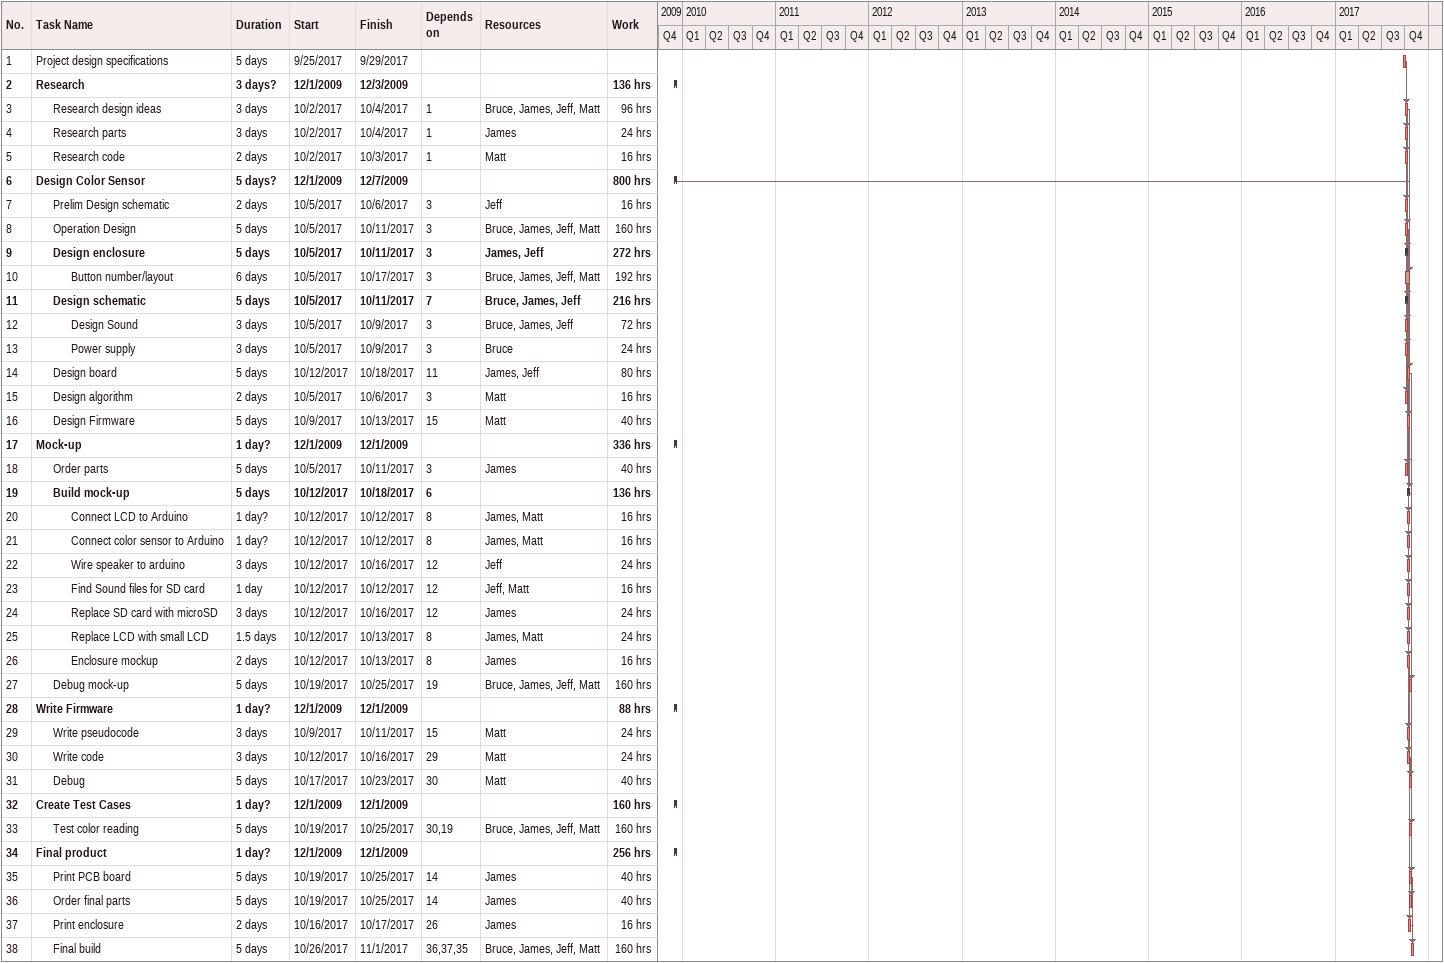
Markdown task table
| ID | Level | Task | Duration | Start | Finish | Predecessors | Resources | Work (h) |
|---|---|---|---|---|---|---|---|---|
| 1 | 1 | Project design specifications | 5d | 2017-09-25 | 2017-09-29 |  |  |  |
| 2 | 1 | **Research** | 3d? | 2009-12-01 | 2009-12-03 |  |  | 136 |
| 3 | 2 | Research design ideas | 3d | 2017-10-02 | 2017-10-04 | 1 | Bruce, James, Jeff, Matt | 96 |
| 4 | 2 | Research parts | 3d | 2017-10-02 | 2017-10-04 | 1 | James | 24 |
| 5 | 2 | Research code | 2d | 2017-10-02 | 2017-10-03 | 1 | Matt | 16 |
| 6 | 1 | **Design Color Sensor** | 5d? | 2009-12-01 | 2009-12-07 |  |  | 800 |
| 7 | 2 | Prelim Design schematic | 2d | 2017-10-05 | 2017-10-06 | 3 | Jeff | 16 |
| 8 | 2 | Operation Design | 5d | 2017-10-05 | 2017-10-11 | 3 | Bruce, James, Jeff, Matt | 160 |
| 9 | 2 | **Design enclosure** | 5d | 2017-10-05 | 2017-10-11 | 3 | James, Jeff | 272 |
| 10 | 3 | Button number/layout | 6d | 2017-10-05 | 2017-10-17 | 3 | Bruce, James, Jeff, Matt | 192 |
| 11 | 2 | **Design schematic** | 5d | 2017-10-05 | 2017-10-11 | 7 | Bruce, James, Jeff | 216 |
| 12 | 3 | Design Sound | 3d | 2017-10-05 | 2017-10-09 | 3 | Bruce, James, Jeff | 72 |
| 13 | 3 | Power supply | 3d | 2017-10-05 | 2017-10-09 | 3 | Bruce | 24 |
| 14 | 2 | Design board | 5d | 2017-10-12 | 2017-10-18 | 11 | James, Jeff | 80 |
| 15 | 2 | Design algorithm | 2d | 2017-10-05 | 2017-10-06 | 3 | Matt | 16 |
| 16 | 2 | Design Firmware | 5d | 2017-10-09 | 2017-10-13 | 15 | Matt | 40 |
| 17 | 1 | **Mock-up** | 1d? | 2009-12-01 | 2009-12-01 |  |  | 336 |
| 18 | 2 | Order parts | 5d | 2017-10-05 | 2017-10-11 | 3 | James | 40 |
| 19 | 2 | **Build mock-up** | 5d | 2017-10-12 | 2017-10-18 | 6 |  | 136 |
| 20 | 3 | Connect LCD to Arduino | 1d? | 2017-10-12 | 2017-10-12 | 8 | James, Matt | 16 |
| 21 | 3 | Connect color sensor to Arduino | 1d? | 2017-10-12 | 2017-10-12 | 8 | James, Matt | 16 |
| 22 | 3 | Wire speaker to arduino | 3d | 2017-10-12 | 2017-10-16 | 12 | Jeff | 24 |
| 23 | 3 | Find Sound files for SD card | 1d | 2017-10-12 | 2017-10-12 | 12 | Jeff, Matt | 16 |
| 24 | 3 | Replace SD card with microSD | 3d | 2017-10-12 | 2017-10-16 | 12 | James | 24 |
| 25 | 3 | Replace LCD with small LCD | 1.5d | 2017-10-12 | 2017-10-13 | 8 | James, Matt | 24 |
| 26 | 3 | Enclosure mockup | 2d | 2017-10-12 | 2017-10-13 | 8 | James | 16 |
| 27 | 2 | Debug mock-up | 5d | 2017-10-19 | 2017-10-25 | 19 | Bruce, James, Jeff, Matt | 160 |
| 28 | 1 | **Write Firmware** | 1d? | 2009-12-01 | 2009-12-01 |  |  | 88 |
| 29 | 2 | Write pseudocode | 3d | 2017-10-09 | 2017-10-11 | 15 | Matt | 24 |
| 30 | 2 | Write code | 3d | 2017-10-12 | 2017-10-16 | 29 | Matt | 24 |
| 31 | 2 | Debug | 5d | 2017-10-17 | 2017-10-23 | 30 | Matt | 40 |
| 32 | 1 | **Create Test Cases** | 1d? | 2009-12-01 | 2009-12-01 |  |  | 160 |
| 33 | 2 | Test color reading | 5d | 2017-10-19 | 2017-10-25 | 30, 19 | Bruce, James, Jeff, Matt | 160 |
| 34 | 1 | **Final product** | 1d? | 2009-12-01 | 2009-12-01 |  |  | 256 |
| 35 | 2 | Print PCB board | 5d | 2017-10-19 | 2017-10-25 | 14 | James | 40 |
| 36 | 2 | Order final parts | 5d | 2017-10-19 | 2017-10-25 | 14 | James | 40 |
| 37 | 2 | Print enclosure | 2d | 2017-10-16 | 2017-10-17 | 26 | James | 16 |
| 38 | 2 | Final build | 5d | 2017-10-26 | 2017-11-01 | 36, 37, 35 | Bruce, James, Jeff, Matt | 160 |
